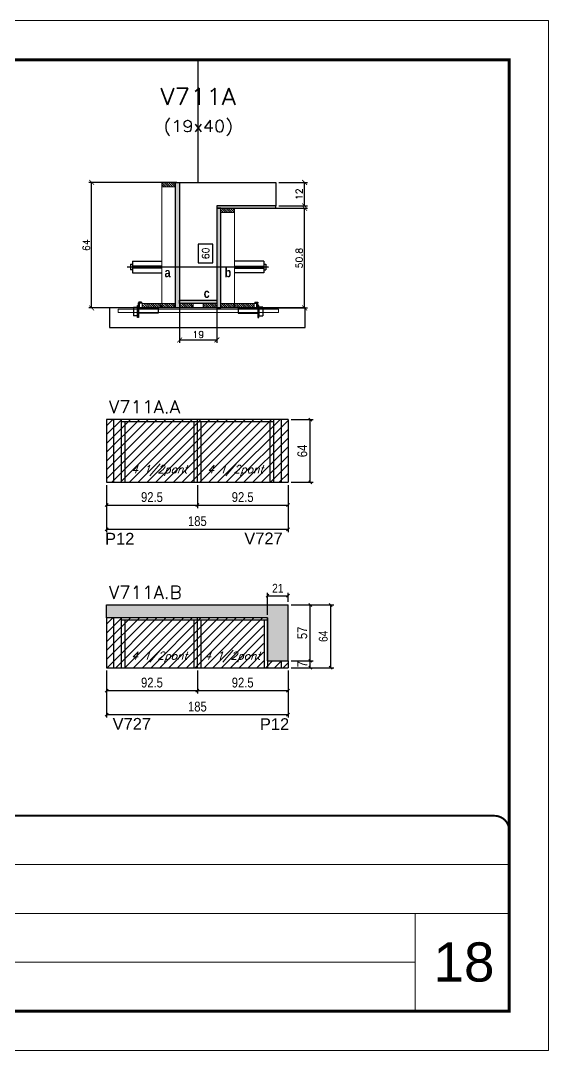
# Model space of a CAD drawing. Extents: x -20960 to -5926, y -2106 to 21915.
# Drawn here: x -9662 to -9123, y 16271 to 17321 of the extents above; entities that cross this region are included whole.
import ezdxf
from ezdxf.enums import TextEntityAlignment as Align

# ---------------------------------------------------------------- set-up
doc = ezdxf.new("R2010")
doc.units = 0
for name, pattern in [('CONTINUO', [0]), ('DASHED', [0.75, 0.5, -0.25]), ('HIDDEN', [0.375, 0.25, -0.125])]:
    doc.linetypes.add(name, pattern=pattern)
for name, color, linetype in [('5', 5, 'Continuous'), ('barrote', 251, 'Continuous'), ('COTA', 241, 'Continuous'), ('Cota Seção (2x)', 4, 'Continuous'), ('detalhes', 4, 'Continuous'), ('Painéis', 200, 'Continuous'), ('presilha', 1, 'Continuous'), ('Reaproveitamento', 251, 'Continuous'), ('SARR_2.2x7', 40, 'Continuous'), ('SARR_3.5x7', 81, 'Continuous'), ('TENSOR', 3, 'Continuous'), ('texto', 7, 'Continuous'), ('Texto de Titulo', 7, 'Continuous'), ('Texto Qtd Sarr', 242, 'Continuous')]:
    doc.layers.add(name, color=color, linetype=linetype)
for name, color, linetype, lineweight in [('CARIMBO', 255, 'Continuous', 9), ('CONCRETO', 251, 'Continuous', 25), ('Folhas', 255, 'Continuous', 9), ('Hachura', 251, 'Continuous', 9), ('Madeira', 126, 'Continuous', 18), ('SARRAFO DE PRESSAO', 251, 'DASHED', 9), ('SCO-___-LAJ', 2, 'Continuous', 0), ('Texto Seção', 7, 'Continuous', 15)]:
    doc.layers.add(name, color=color, linetype=linetype, lineweight=lineweight)
doc.styles.add('ARIAL', font='arial.ttf')
doc.styles.add('COTA TECNICA', font='techl___.ttf', dxfattribs={"height": 10})
doc.styles.add('COTA TECNICA-50', font='techl___.ttf', dxfattribs={"height": 9})
doc.styles.add('REGUA-120', font='ROMANS.shx', dxfattribs={"height": 15})
doc.styles.add('Romans', font='romans.shx')
doc.styles.get("Standard").update_dxf_attribs({"font": 'arial.ttf'})
doc.styles.add('TECNICA', font='techb___.ttf', dxfattribs={"height": 10})
doc.dimstyles.new('COTA PAINEL-50', dxfattribs={"dimtxt": 9, "dimasz": 3, "dimexe": 3, "dimexo": 3, "dimgap": 3, "dimtad": 1, "dimdec": 1, "dimzin": 12, "dimdsep": 46, "dimtxsty": 'COTA TECNICA-50', "dimblk1": 'OBLIQUE', "dimblk2": 'OBLIQUE', "dimsah": 1, "dimcen": 0.9, "dimclrd": 4, "dimclre": 4, "dimclrt": 240, "dimadec": 1, "dimazin": 3, "dimtfac": 1, "dimtdec": 1, "dimtmove": 0, "dimatfit": 3, "dimfxl": 1, "dimtolj": 1, "dimtzin": 12, "dimarcsym": 0})
doc.dimstyles.new('Cota Seção (2x)', dxfattribs={"dimtxt": 7, "dimasz": 5, "dimexe": 3, "dimexo": 3, "dimgap": 2, "dimtad": 3, "dimdec": 1, "dimlfac": 0.5, "dimzin": 12, "dimdsep": 46, "dimtxsty": 'Romans', "dimblk": 'ARCHTICK', "dimcen": 0, "dimclrd": 4, "dimclre": 4, "dimclrt": 1, "dimadec": 1, "dimazin": 3, "dimtfac": 1, "dimtdec": 1, "dimtmove": 0, "dimatfit": 3, "dimldrblk": 'OBLIQUE', "dimfxl": 1, "dimtolj": 1, "dimtzin": 12, "dimarcsym": 0})
doc.dimstyles.new('Cota Seção interna', dxfattribs={"dimtxt": 7, "dimasz": 6, "dimexe": 0.18, "dimexo": 2, "dimgap": -4, "dimtad": 3, "dimdec": 1, "dimlfac": 0.5, "dimzin": 12, "dimdsep": 46, "dimtxsty": 'Romans', "dimblk": 'ARCHTICK', "dimcen": 0.09, "dimse1": 1, "dimse2": 1, "dimsd1": 1, "dimsd2": 1, "dimclrd": 180, "dimclre": 5, "dimclrt": 1, "dimadec": 0, "dimazin": 3, "dimtfac": 1, "dimtdec": 1, "dimtofl": 0, "dimtmove": 0, "dimatfit": 3, "dimldrblk": 'ARCHTICK', "dimfxl": 1, "dimtolj": 1, "dimtzin": 0, "dimarcsym": 0})
doc.dimstyles.new('PAINEL', dxfattribs={"dimtxt": 10, "dimasz": 3, "dimexe": 3, "dimexo": 3, "dimgap": 3, "dimtad": 1, "dimdec": 1, "dimzin": 12, "dimdsep": 46, "dimtxsty": 'COTA TECNICA', "dimblk1": 'OBLIQUE', "dimblk2": 'OBLIQUE', "dimsah": 1, "dimcen": 0.9, "dimclrd": 4, "dimclre": 4, "dimclrt": 240, "dimadec": 1, "dimazin": 3, "dimtfac": 1, "dimtdec": 1, "dimtmove": 0, "dimatfit": 3, "dimfxl": 1, "dimtolj": 1, "dimtzin": 12, "dimarcsym": 0})
pattern_1 = [(315, (13457.0841, 8798.4468), (1.12253202, 1.12253202), [])]
pattern_2 = [(315, (13457.0841, 8724.8468), (1.12253202, 1.12253202), [])]

# ---------------------------------------------------------------- blocks, each defined once
blk = doc.blocks.new('9999999999')
at = {"color": 30, "linetype": 'CONTINUO'}
for p, q in [((98564.6, 34379.6), (99584, 34379.6)), ((98564.6, 34329.8), (99488, 34329.8)), ((99584, 34329.8), (99488, 34329.8)), ((99488, 34329.8), (99488, 34230.2)), ((98564.6, 34280), (99488, 34280))]:
    blk.add_line(p, q, dxfattribs=at)
at = {"color": 30, "linetype": 'CONTINUO', "const_width": 2}
blk.add_lwpolyline([(99584, 34230.2), (99584, 34414.4, 0.414214), (99569, 34429.4), (98229, 34429.4, 0.414214), (98214, 34414.4), (98214, 34245.2, 0.414214), (98229, 34230.2), (99584, 34230.2)], format="xyb", dxfattribs=at)
at = {"layer": 'Folhas'}
blk.add_lwpolyline([(98139, 34190.2), (99624, 34190.2), (99624, 35240.2), (98139, 35240.2)], close=True, dxfattribs=at)
at = {"layer": 'Folhas', "color": 30, "const_width": 3}
blk.add_lwpolyline([(98214, 34230.2), (99584, 34230.2), (99584, 35200.2), (98214, 35200.2)], close=True, dxfattribs=at)
blk = doc.blocks.new('titulo1')
at = {"layer": 'Defpoints', "color": 252, "linetype": 'HIDDEN', "ltscale": 2}
blk.add_line((0, 0), (0, 125), dxfattribs=at)
at = {"layer": 'Defpoints', "style": 'Romans', "oblique": 15}
blk.add_attdef('FOLHA', text='', height=10, dxfattribs=at).set_placement((0, 15.6), align=Align.MIDDLE_CENTER)
at = {"layer": 'Texto Qtd Sarr', "color": 3, "style": 'Romans', "oblique": 15}
for tag, height, p in [('TITULO', 17, (0, 71.4)), ('SEÇÃO', 12, (0, 41.5))]:
    blk.add_attdef(tag, text='', height=height, dxfattribs=at).set_placement(p, align=Align.MIDDLE_CENTER)
blk = doc.blocks.new('_ArchTick')
at = {"color": 0, "linetype": 'ByBlock', "const_width": 0.15}
blk.add_lwpolyline([(-0.5, -0.5), (0.5, 0.5)], dxfattribs=at)
blk = doc.blocks.new('*D472')
at = {"layer": 'COTA', "color": 4, "lineweight": -2, "transparency": 16777216}
for p, q in [((-9502.5, 17156.1), (-9592.2, 17156.1)), ((-9589.2, 17028.1), (-9589.2, 17156.1)), ((-9540.5, 17028.1), (-9592.2, 17028.1))]:
    blk.add_line(p, q, dxfattribs=at)
at = {"layer": 'Defpoints', "color": 0, "transparency": 16777216}
for p in [(-9589.2, 17156.1), (-9499.5, 17156.1), (-9537.5, 17028.1)]:
    blk.add_point(p, dxfattribs=at)
at = {"layer": 'COTA', "color": 4, "lineweight": -2, "transparency": 16777216, "xscale": 5, "yscale": 5, "zscale": 5}
for p, rotation in [((-9589.2, 17156.1), 90), ((-9589.2, 17028.1), 270)]:
    blk.add_blockref('_ArchTick', p, dxfattribs=dict(at, rotation=rotation))
at = {"layer": 'COTA', "color": 1, "transparency": 16777216, "insert": (-9594.7, 17092.1), "char_height": 7, "attachment_point": 5, "rotation": 90, "style": 'Romans'}
blk.add_mtext('\\A1;64', dxfattribs=at)
blk = doc.blocks.new('_Oblique')
at = {"color": 0, "linetype": 'ByBlock', "lineweight": -2}
blk.add_line((-0.5, -0.5), (0.5, 0.5), dxfattribs=at)
blk = doc.blocks.new('*D473')
at = {"layer": 'COTA', "color": 4, "lineweight": -2, "transparency": 16777216}
for p, q in [((-9440.5, 17129.7), (-9369.1, 17129.7)), ((-9372.1, 17028.1), (-9372.1, 17129.7)), ((-9420.5, 17028.1), (-9369.1, 17028.1))]:
    blk.add_line(p, q, dxfattribs=at)
at = {"layer": 'Defpoints', "color": 0, "transparency": 16777216}
for p in [(-9443.5, 17129.7), (-9372.1, 17129.7), (-9423.5, 17028.1)]:
    blk.add_point(p, dxfattribs=at)
at = {"layer": 'COTA', "color": 4, "lineweight": -2, "transparency": 16777216, "xscale": 5, "yscale": 5, "zscale": 5}
for p, rotation in [((-9372.1, 17129.7), 90), ((-9372.1, 17028.1), 270)]:
    blk.add_blockref('_ArchTick', p, dxfattribs=dict(at, rotation=rotation))
at = {"layer": 'COTA', "color": 1, "transparency": 16777216, "insert": (-9377.6, 17078.9), "char_height": 7, "attachment_point": 5, "rotation": 90, "style": 'Romans'}
blk.add_mtext('\\A1;50.8', dxfattribs=at)
blk = doc.blocks.new('*D474')
at = {"layer": 'Cota Seção (2x)', "color": 180, "lineweight": -2, "transparency": 16777216}
for p, q in [((-9465.5, 17093.2), (-9480.5, 17093.2)), ((-9480.5, 17093.2), (-9480.5, 17074.2)), ((-9465.5, 17074.2), (-9465.5, 17093.2)), ((-9480.5, 17074.2), (-9465.5, 17074.2))]:
    blk.add_line(p, q, dxfattribs=at)
at = {"layer": 'Defpoints', "color": 0, "transparency": 16777216}
for p in [(-9461.5, 17156.1), (-9461.5, 17156.1), (-9461.5, 17036.1)]:
    blk.add_point(p, dxfattribs=at)
at = {"layer": 'Cota Seção (2x)', "color": 1, "transparency": 16777216, "insert": (-9473, 17083.7), "char_height": 7, "attachment_point": 5, "rotation": 90, "style": 'Romans'}
blk.add_mtext('\\A1;60', dxfattribs=at)
blk = doc.blocks.new('PRESILHA METÁLICA 1')
at = {"layer": 'presilha'}
for p, q in [((7.5, 10.6), (7.5, 19.9)), ((12, 21), (8.6, 21)), ((9, 11.6), (9, 18.9)), ((12, 19.5), (9.6, 19.5)), ((12, 21), (12, 19.5)), ((0, 13), (6, 13)), ((0, 13), (0, 0)), ((6, 0), (0, 0)), ((6, 15.5), (7.5, 15.5)), ((6, -2.5), (6, 15.5)), ((6, 13), (6, 0)), ((7.5, 15.5), (7.5, -2.5)), ((37.5, 4.1), (7.5, 4.1)), ((37.5, 11), (9.6, 11)), ((37.5, 11), (37.5, 4.1)), ((7.5, -2.5), (6, -2.5))]:
    blk.add_line(p, q, dxfattribs=at)
for centre, radius, start, end in [((8.6, 19.9), 1.14, 90, 180), ((9.6, 18.9), 0.57, 90, 180), ((9.6, 11.6), 0.57, 180, 270)]:
    blk.add_arc(centre, radius, start, end, dxfattribs=at)
blk = doc.blocks.new('*D475')
at = {"layer": 'COTA', "color": 4, "lineweight": -2, "transparency": 16777216}
for p, q in [((-9499.5, 17029.5), (-9499.5, 16992.5)), ((-9461.5, 17029.5), (-9461.5, 16992.5)), ((-9499.5, 16995.5), (-9461.5, 16995.5))]:
    blk.add_line(p, q, dxfattribs=at)
at = {"layer": 'Defpoints', "color": 0, "transparency": 16777216}
for p in [(-9499.5, 17032.5), (-9461.5, 17032.5), (-9461.5, 16995.5)]:
    blk.add_point(p, dxfattribs=at)
at = {"layer": 'COTA', "color": 4, "lineweight": -2, "transparency": 16777216, "xscale": 5, "yscale": 5, "zscale": 5, "rotation": 180}
blk.add_blockref('_ArchTick', (-9499.5, 16995.5), dxfattribs=at)
at = {"layer": 'COTA', "color": 4, "lineweight": -2, "transparency": 16777216, "xscale": 5, "yscale": 5, "zscale": 5}
blk.add_blockref('_ArchTick', (-9461.5, 16995.5), dxfattribs=at)
at = {"layer": 'COTA', "color": 1, "transparency": 16777216, "insert": (-9480.5, 17001), "char_height": 7, "attachment_point": 5, "style": 'Romans'}
blk.add_mtext('\\A1;19', dxfattribs=at)
blk = doc.blocks.new('*D476')
at = {"layer": 'COTA', "color": 4, "linetype": 'ByBlock', "lineweight": -2, "transparency": 16777216}
for p, q in [((-9385.9, 16914.3), (-9363.3, 16914.3)), ((-9366.3, 16850.3), (-9366.3, 16914.3)), ((-9385.9, 16850.3), (-9363.3, 16850.3))]:
    blk.add_line(p, q, dxfattribs=at)
at = {"layer": 'Defpoints', "color": 0, "linetype": 'ByBlock', "transparency": 16777216}
for p in [(-9388.9, 16914.3), (-9366.3, 16914.3), (-9388.9, 16850.3)]:
    blk.add_point(p, dxfattribs=at)
at = {"layer": 'COTA', "color": 4, "linetype": 'ByBlock', "lineweight": -2, "transparency": 16777216, "xscale": 3, "yscale": 3, "zscale": 3}
for p, rotation in [((-9366.3, 16914.3), 90), ((-9366.3, 16850.3), 270)]:
    blk.add_blockref('_Oblique', p, dxfattribs=dict(at, rotation=rotation))
at = {"layer": 'COTA', "color": 240, "linetype": 'ByBlock', "transparency": 16777216, "insert": (-9374.4, 16882.3), "char_height": 10, "attachment_point": 5, "rotation": 90, "style": 'COTA TECNICA'}
blk.add_mtext('\\A1;64', dxfattribs=at)
blk = doc.blocks.new('*D541')
at = {"layer": 'COTA', "color": 4, "lineweight": -2, "transparency": 16777216}
for p, q in [((-9573.9, 16847.3), (-9573.9, 16824.1)), ((-9481.4, 16847.3), (-9481.4, 16824.1)), ((-9573.9, 16827.1), (-9481.4, 16827.1))]:
    blk.add_line(p, q, dxfattribs=at)
at = {"layer": 'Defpoints', "color": 0, "transparency": 16777216}
for p in [(-9573.9, 16850.3), (-9481.4, 16850.3), (-9481.4, 16827.1)]:
    blk.add_point(p, dxfattribs=at)
at = {"layer": 'COTA', "color": 4, "lineweight": -2, "transparency": 16777216, "xscale": 3, "yscale": 3, "zscale": 3, "rotation": 180}
blk.add_blockref('_Oblique', (-9573.9, 16827.1), dxfattribs=at)
at = {"layer": 'COTA', "color": 4, "lineweight": -2, "transparency": 16777216, "xscale": 3, "yscale": 3, "zscale": 3}
blk.add_blockref('_Oblique', (-9481.4, 16827.1), dxfattribs=at)
at = {"layer": 'COTA', "color": 240, "transparency": 16777216, "insert": (-9527.7, 16835.2), "char_height": 10, "attachment_point": 5, "style": 'COTA TECNICA'}
blk.add_mtext('\\A1;92.5', dxfattribs=at)
blk = doc.blocks.new('*D542')
at = {"layer": 'COTA', "color": 4, "lineweight": -2, "transparency": 16777216}
for p, q in [((-9481.4, 16847.3), (-9481.4, 16824.1)), ((-9388.9, 16847.3), (-9388.9, 16824.1)), ((-9481.4, 16827.1), (-9388.9, 16827.1))]:
    blk.add_line(p, q, dxfattribs=at)
at = {"layer": 'Defpoints', "color": 0, "transparency": 16777216}
for p in [(-9481.4, 16850.3), (-9388.9, 16850.3), (-9388.9, 16827.1)]:
    blk.add_point(p, dxfattribs=at)
at = {"layer": 'COTA', "color": 4, "lineweight": -2, "transparency": 16777216, "xscale": 3, "yscale": 3, "zscale": 3, "rotation": 180}
blk.add_blockref('_Oblique', (-9481.4, 16827.1), dxfattribs=at)
at = {"layer": 'COTA', "color": 4, "lineweight": -2, "transparency": 16777216, "xscale": 3, "yscale": 3, "zscale": 3}
blk.add_blockref('_Oblique', (-9388.9, 16827.1), dxfattribs=at)
at = {"layer": 'COTA', "color": 240, "transparency": 16777216, "insert": (-9435.2, 16835.2), "char_height": 10, "attachment_point": 5, "style": 'COTA TECNICA'}
blk.add_mtext('\\A1;92.5', dxfattribs=at)
blk = doc.blocks.new('*D543')
at = {"layer": 'COTA', "color": 4, "lineweight": -2, "ltscale": 25, "transparency": 16777216}
for p, q in [((-9573.9, 16847.3), (-9573.9, 16799.5)), ((-9388.9, 16847.3), (-9388.9, 16799.5)), ((-9573.9, 16802.5), (-9388.9, 16802.5))]:
    blk.add_line(p, q, dxfattribs=at)
at = {"layer": 'Defpoints', "color": 0, "ltscale": 25, "transparency": 16777216}
for p in [(-9573.9, 16850.3), (-9388.9, 16850.3), (-9388.9, 16802.5)]:
    blk.add_point(p, dxfattribs=at)
at = {"layer": 'COTA', "color": 4, "lineweight": -2, "ltscale": 25, "transparency": 16777216, "xscale": 3, "yscale": 3, "zscale": 3, "rotation": 180}
blk.add_blockref('_Oblique', (-9573.9, 16802.5), dxfattribs=at)
at = {"layer": 'COTA', "color": 4, "lineweight": -2, "ltscale": 25, "transparency": 16777216, "xscale": 3, "yscale": 3, "zscale": 3}
blk.add_blockref('_Oblique', (-9388.9, 16802.5), dxfattribs=at)
at = {"layer": 'COTA', "color": 240, "ltscale": 25, "transparency": 16777216, "insert": (-9481.4, 16810.7), "char_height": 10, "attachment_point": 5, "style": 'COTA TECNICA'}
blk.add_mtext('\\A1;185', dxfattribs=at)
blk = doc.blocks.new('*D477')
at = {"layer": 'COTA', "color": 4, "linetype": 'ByBlock', "lineweight": -2, "transparency": 16777216}
for p, q in [((-9385.9, 16668.3), (-9363.3, 16668.3)), ((-9366.3, 16661.3), (-9366.3, 16668.3)), ((-9385.9, 16661.3), (-9363.3, 16661.3))]:
    blk.add_line(p, q, dxfattribs=at)
at = {"layer": 'Defpoints', "color": 0, "linetype": 'ByBlock', "transparency": 16777216}
for p in [(-9388.9, 16668.3), (-9366.3, 16668.3), (-9388.9, 16661.3)]:
    blk.add_point(p, dxfattribs=at)
at = {"layer": 'COTA', "color": 4, "linetype": 'ByBlock', "lineweight": -2, "transparency": 16777216, "xscale": 3, "yscale": 3, "zscale": 3}
for p, rotation in [((-9366.3, 16668.3), 90), ((-9366.3, 16661.3), 270)]:
    blk.add_blockref('_Oblique', p, dxfattribs=dict(at, rotation=rotation))
at = {"layer": 'COTA', "color": 240, "linetype": 'ByBlock', "transparency": 16777216, "insert": (-9374.4, 16664.8), "char_height": 10, "attachment_point": 5, "rotation": 90, "style": 'COTA TECNICA'}
blk.add_mtext('\\A1;7', dxfattribs=at)
blk = doc.blocks.new('*D544')
at = {"layer": 'COTA', "color": 4, "lineweight": -2, "transparency": 16777216}
for p, q in [((-9573.9, 16658.3), (-9573.9, 16635)), ((-9481.4, 16658.3), (-9481.4, 16635)), ((-9573.9, 16638), (-9481.4, 16638))]:
    blk.add_line(p, q, dxfattribs=at)
at = {"layer": 'Defpoints', "color": 0, "transparency": 16777216}
for p in [(-9573.9, 16661.3), (-9481.4, 16661.3), (-9481.4, 16638)]:
    blk.add_point(p, dxfattribs=at)
at = {"layer": 'COTA', "color": 4, "lineweight": -2, "transparency": 16777216, "xscale": 3, "yscale": 3, "zscale": 3, "rotation": 180}
blk.add_blockref('_Oblique', (-9573.9, 16638), dxfattribs=at)
at = {"layer": 'COTA', "color": 4, "lineweight": -2, "transparency": 16777216, "xscale": 3, "yscale": 3, "zscale": 3}
blk.add_blockref('_Oblique', (-9481.4, 16638), dxfattribs=at)
at = {"layer": 'COTA', "color": 240, "transparency": 16777216, "insert": (-9527.7, 16646.1), "char_height": 10, "attachment_point": 5, "style": 'COTA TECNICA'}
blk.add_mtext('\\A1;92.5', dxfattribs=at)
blk = doc.blocks.new('*D545')
at = {"layer": 'COTA', "color": 4, "lineweight": -2, "transparency": 16777216}
for p, q in [((-9481.4, 16658.3), (-9481.4, 16635)), ((-9388.9, 16658.3), (-9388.9, 16635)), ((-9481.4, 16638), (-9388.9, 16638))]:
    blk.add_line(p, q, dxfattribs=at)
at = {"layer": 'Defpoints', "color": 0, "transparency": 16777216}
for p in [(-9481.4, 16661.3), (-9388.9, 16661.3), (-9388.9, 16638)]:
    blk.add_point(p, dxfattribs=at)
at = {"layer": 'COTA', "color": 4, "lineweight": -2, "transparency": 16777216, "xscale": 3, "yscale": 3, "zscale": 3, "rotation": 180}
blk.add_blockref('_Oblique', (-9481.4, 16638), dxfattribs=at)
at = {"layer": 'COTA', "color": 4, "lineweight": -2, "transparency": 16777216, "xscale": 3, "yscale": 3, "zscale": 3}
blk.add_blockref('_Oblique', (-9388.9, 16638), dxfattribs=at)
at = {"layer": 'COTA', "color": 240, "transparency": 16777216, "insert": (-9435.2, 16646.1), "char_height": 10, "attachment_point": 5, "style": 'COTA TECNICA'}
blk.add_mtext('\\A1;92.5', dxfattribs=at)
blk = doc.blocks.new('*D546')
at = {"layer": 'COTA', "color": 4, "lineweight": -2, "ltscale": 25, "transparency": 16777216}
for p, q in [((-9573.9, 16658.3), (-9573.9, 16610.5)), ((-9388.9, 16658.3), (-9388.9, 16610.5)), ((-9573.9, 16613.5), (-9388.9, 16613.5))]:
    blk.add_line(p, q, dxfattribs=at)
at = {"layer": 'Defpoints', "color": 0, "ltscale": 25, "transparency": 16777216}
for p in [(-9573.9, 16661.3), (-9388.9, 16661.3), (-9388.9, 16613.5)]:
    blk.add_point(p, dxfattribs=at)
at = {"layer": 'COTA', "color": 4, "lineweight": -2, "ltscale": 25, "transparency": 16777216, "xscale": 3, "yscale": 3, "zscale": 3, "rotation": 180}
blk.add_blockref('_Oblique', (-9573.9, 16613.5), dxfattribs=at)
at = {"layer": 'COTA', "color": 4, "lineweight": -2, "ltscale": 25, "transparency": 16777216, "xscale": 3, "yscale": 3, "zscale": 3}
blk.add_blockref('_Oblique', (-9388.9, 16613.5), dxfattribs=at)
at = {"layer": 'COTA', "color": 240, "ltscale": 25, "transparency": 16777216, "insert": (-9481.4, 16621.6), "char_height": 10, "attachment_point": 5, "style": 'COTA TECNICA'}
blk.add_mtext('\\A1;185', dxfattribs=at)
blk = doc.blocks.new('*D547')
at = {"layer": 'COTA', "color": 4, "lineweight": -2, "ltscale": 25, "transparency": 16777216}
for p, q in [((-9385.9, 16725.3), (-9363.3, 16725.3)), ((-9366.3, 16668.3), (-9366.3, 16725.3)), ((-9385.9, 16668.3), (-9363.3, 16668.3))]:
    blk.add_line(p, q, dxfattribs=at)
at = {"layer": 'Defpoints', "color": 0, "ltscale": 25, "transparency": 16777216}
for p in [(-9388.9, 16725.3), (-9366.3, 16725.3), (-9388.9, 16668.3)]:
    blk.add_point(p, dxfattribs=at)
at = {"layer": 'COTA', "color": 4, "lineweight": -2, "ltscale": 25, "transparency": 16777216, "xscale": 3, "yscale": 3, "zscale": 3}
for p, rotation in [((-9366.3, 16725.3), 90), ((-9366.3, 16668.3), 270)]:
    blk.add_blockref('_Oblique', p, dxfattribs=dict(at, rotation=rotation))
at = {"layer": 'COTA', "color": 240, "ltscale": 25, "transparency": 16777216, "insert": (-9374.4, 16696.8), "char_height": 10, "attachment_point": 5, "rotation": 90, "style": 'COTA TECNICA'}
blk.add_mtext('\\A1;57', dxfattribs=at)
blk = doc.blocks.new('*D548')
at = {"layer": 'COTA', "color": 4, "lineweight": -2, "transparency": 16777216}
for p, q in [((-9398.5, 17156.1), (-9369.1, 17156.1)), ((-9372.1, 17132.1), (-9372.1, 17156.1)), ((-9398.5, 17132.1), (-9369.1, 17132.1))]:
    blk.add_line(p, q, dxfattribs=at)
at = {"layer": 'Defpoints', "color": 0, "transparency": 16777216}
for p in [(-9401.5, 17156.1), (-9372.1, 17156.1), (-9401.5, 17132.1)]:
    blk.add_point(p, dxfattribs=at)
at = {"layer": 'COTA', "color": 4, "lineweight": -2, "transparency": 16777216, "xscale": 5, "yscale": 5, "zscale": 5}
for p, rotation in [((-9372.1, 17156.1), 90), ((-9372.1, 17132.1), 270)]:
    blk.add_blockref('_ArchTick', p, dxfattribs=dict(at, rotation=rotation))
at = {"layer": 'COTA', "color": 1, "transparency": 16777216, "insert": (-9377.6, 17144.1), "char_height": 7, "attachment_point": 5, "rotation": 90, "style": 'Romans'}
blk.add_mtext('\\A1;12', dxfattribs=at)
blk = doc.blocks.new('*D555')
at = {"layer": 'COTA', "color": 4, "lineweight": -2, "transparency": 16777216}
for p, q in [((-9385.9, 16725.3), (-9342.4, 16725.3)), ((-9345.4, 16661.3), (-9345.4, 16725.3)), ((-9385.9, 16661.3), (-9342.4, 16661.3))]:
    blk.add_line(p, q, dxfattribs=at)
at = {"layer": 'Defpoints', "color": 0, "transparency": 16777216}
for p in [(-9388.9, 16725.3), (-9345.4, 16725.3), (-9388.9, 16661.3)]:
    blk.add_point(p, dxfattribs=at)
at = {"layer": 'COTA', "color": 4, "lineweight": -2, "transparency": 16777216, "xscale": 3, "yscale": 3, "zscale": 3}
for p, rotation in [((-9345.4, 16725.3), 90), ((-9345.4, 16661.3), 270)]:
    blk.add_blockref('_Oblique', p, dxfattribs=dict(at, rotation=rotation))
at = {"layer": 'COTA', "color": 240, "transparency": 16777216, "insert": (-9353, 16693.3), "char_height": 9, "attachment_point": 5, "rotation": 90, "style": 'COTA TECNICA-50'}
blk.add_mtext('\\A1;64', dxfattribs=at)
blk = doc.blocks.new('*D556')
at = {"layer": 'COTA', "color": 4, "lineweight": -2, "transparency": 16777216}
for p, q in [((-9409.9, 16715.1), (-9409.9, 16737.7)), ((-9388.9, 16728.3), (-9388.9, 16737.7)), ((-9409.9, 16734.7), (-9388.9, 16734.7))]:
    blk.add_line(p, q, dxfattribs=at)
at = {"layer": 'Defpoints', "color": 0, "transparency": 16777216}
for p in [(-9388.9, 16734.7), (-9388.9, 16725.3), (-9409.9, 16712.1)]:
    blk.add_point(p, dxfattribs=at)
at = {"layer": 'COTA', "color": 4, "lineweight": -2, "transparency": 16777216, "xscale": 3, "yscale": 3, "zscale": 3, "rotation": 180}
blk.add_blockref('_Oblique', (-9409.9, 16734.7), dxfattribs=at)
at = {"layer": 'COTA', "color": 4, "lineweight": -2, "transparency": 16777216, "xscale": 3, "yscale": 3, "zscale": 3}
blk.add_blockref('_Oblique', (-9388.9, 16734.7), dxfattribs=at)
at = {"layer": 'COTA', "color": 240, "transparency": 16777216, "insert": (-9399.4, 16742.3), "char_height": 9, "attachment_point": 5, "style": 'COTA TECNICA-50'}
blk.add_mtext('\\A1;21', dxfattribs=at)

msp = doc.modelspace()

# ---------------------------------------------------------------- hatches: boundary and pattern name
at = {"layer": 'COTA', "linetype": 'ByBlock'}
h = msp.add_hatch(dxfattribs=at)
h.set_pattern_fill('AR-CONC', color=256, scale=0.03)
h.set_pattern_definition([(50, (-152667.396, -7972.0847), (5.46554007, -0.47817257), [0.5715, -6.2865]), (355, (-152667.396, -7972.085), (-1.05730264, 5.73170536), [0.4572, -5.02921753]), (100.4514447, (-152666.9405, -7972.1246), (4.40823741, 5.25353256), [0.48570026, -5.34270734]), (46.1842, (-152667.396, -7970.561), (8.13237123, -1.26126984), [0.85725, -9.42975]), (96.6355576, (-152666.718, -7970.666), (7.122124, 7.42278374), [0.7285507, -8.01406824]), (351.184151, (-152667.396, -7970.561), (7.122124, 7.42278374), [0.685799, -7.54379196]), (21, (-152666.634, -7970.9417), (4.54843174, -3.06795595), [0.5715, -6.2865]), (326, (-152666.634, -7970.942), (1.85406085, 5.52563898), [0.4572, -5.0292]), (71.451445, (-152666.255, -7971.1974), (6.40249258, 2.45768307), [0.48570026, -5.34269813]), (37.5, (-152667.396, -7972.0847), (0.092658098, 2.536651166), [0, -4.96824, 0, -5.1054, 0, -5.04825]), (7.5, (-152667.396, -7972.0847), (2.004589875, 3.005417245), [0, -2.91084, 0, -4.85394, 0, -1.92405]), (327.5, (-152669.0952, -7972.0847), (4.067717855, -0.17186232), [0, -1.905, 0, -5.9436, 0, -7.8867]), (317.5, (-152669.857, -7972.0847), (4.44387544, 0.76279473), [0, -2.4765, 0, -3.94716, 0, -5.6007])])
h.paths.add_polyline_path([(-9573.94, 16712.08), (-9409.94, 16712.08), (-9409.94, 16668.28), (-9388.94, 16668.28), (-9388.94, 16725.28), (-9573.94, 16725.28)])
at = {"layer": 'Hachura'}
h = msp.add_hatch(dxfattribs=at)
h.set_pattern_fill('ANSI31', color=256, scale=0.5, angle=270, style=0)
h.set_pattern_definition([(315, (13457.0841, 8848.4468), (1.12253202, 1.12253202), [])])
h.paths.add_polyline_path([(-9503.54, 17151.69), (-9503.54, 17156.09), (-9517.54, 17156.09), (-9517.54, 17151.69)])
h = msp.add_hatch(color=256, dxfattribs=at)
h.dxf.hatch_style = 1
h.paths.add_polyline_path([(-9503.54, 17156.09), (-9499.54, 17156.09), (-9499.54, 17028.09), (-9503.54, 17028.09)])
h = msp.add_hatch(color=256, dxfattribs=at)
h.dxf.hatch_style = 1
h.paths.add_polyline_path([(-9457.55, 17129.69), (-9461.55, 17129.69), (-9461.54, 17028.09), (-9457.54, 17028.09)])
h = msp.add_hatch(color=256, dxfattribs=at)
h.dxf.hatch_style = 1
h.paths.add_polyline_path([(-9401.54, 17129.69), (-9401.54, 17132.09), (-9461.54, 17132.09), (-9461.54, 17129.69)])
h = msp.add_hatch(dxfattribs=at)
h.set_pattern_fill('ANSI31', color=256, scale=0.5, angle=270, style=0)
h.set_pattern_definition([(315, (13457.0938, 8822.0468), (1.12253202, 1.12253202), [])])
h.paths.add_polyline_path([(-9457.55, 17125.29), (-9457.55, 17129.69), (-9443.55, 17129.69), (-9443.55, 17125.29)])
h = msp.add_hatch(dxfattribs=at)
h.set_pattern_fill('ANSI31', color=256, scale=0.5, angle=270, style=0)
h.set_pattern_definition(pattern_1)
h.paths.add_polyline_path([(-9537.54, 17028.09), (-9537.54, 17032.49), (-9517.54, 17032.49), (-9517.54, 17028.09)])
h = msp.add_hatch(dxfattribs=at)
h.set_pattern_fill('ANSI31', color=256, scale=0.5, angle=270, style=0)
h.set_pattern_definition(pattern_2)
h.paths.add_polyline_path([(-9503.54, 17028.09), (-9503.54, 17032.49), (-9517.54, 17032.49), (-9517.54, 17028.09)])
h = msp.add_hatch(color=256, dxfattribs=at)
h.dxf.hatch_style = 1
h.paths.add_polyline_path([(-9499.54, 17032.49), (-9499.54, 17036.09), (-9461.54, 17036.09), (-9461.54, 17032.49)])
h = msp.add_hatch(dxfattribs=at)
h.set_pattern_fill('ANSI31', color=256, scale=0.5, angle=270, style=0)
h.set_pattern_definition([(315, (13475.0841, 8724.8468), (1.12253202, 1.12253202), [])])
h.paths.add_polyline_path([(-9485.54, 17028.09), (-9485.54, 17032.49), (-9499.54, 17032.49), (-9499.54, 17028.09)])
h = msp.add_hatch(dxfattribs=at)
h.set_pattern_fill('ANSI31', color=256, scale=0.5, angle=270, style=0)
h.set_pattern_definition([(315, (13499.0838, 8724.8468), (1.12253202, 1.12253202), [])])
h.paths.add_polyline_path([(-9461.54, 17028.09), (-9461.54, 17032.49), (-9475.54, 17032.49), (-9475.54, 17028.09)])
h = msp.add_hatch(dxfattribs=at)
h.set_pattern_fill('ANSI31', color=256, scale=0.5, angle=270, style=0)
h.set_pattern_definition(pattern_2)
h.paths.add_polyline_path([(-9457.54, 17028.09), (-9457.54, 17032.49), (-9443.54, 17032.49), (-9443.54, 17028.09)])
h = msp.add_hatch(dxfattribs=at)
h.set_pattern_fill('ANSI31', color=256, scale=0.5, angle=270, style=0)
h.set_pattern_definition(pattern_1)
h.paths.add_polyline_path([(-9423.54, 17028.09), (-9423.54, 17032.49), (-9443.54, 17032.49), (-9443.54, 17028.09)])
at = {"layer": 'Reaproveitamento', "linetype": 'ByBlock'}
h = msp.add_hatch(dxfattribs=at)
h.set_pattern_fill('ANSI31', color=256, scale=2)
h.set_pattern_definition([(45, (-152541.984, -16007.0914), (-4.49012806, 4.49012806), [])])
h.paths.add_polyline_path([(-9388.94, 16850.34), (-9388.94, 16914.34), (-9573.94, 16914.34), (-9573.94, 16850.34)])
h = msp.add_hatch(dxfattribs=at)
h.set_pattern_fill('ANSI31', color=256, scale=2)
h.set_pattern_definition([(45, (-152541.984, -16209.3533), (-4.49012806, 4.49012806), [])])
h.paths.add_polyline_path([(-9413.94, 16668.28), (-9413.94, 16712.08), (-9573.94, 16712.08), (-9573.94, 16661.28), (-9388.94, 16661.28), (-9388.94, 16668.28)])

# ---------------------------------------------------------------- linework, layer by layer
at = {"ltscale": 3}
for p, q in [((-9547.54, 17075.81), (-9547.54, 17063.81)), ((-9547.54, 17075.81), (-9517.54, 17075.81)), ((-9413.54, 17075.81), (-9443.54, 17075.81)), ((-9413.54, 17075.81), (-9413.54, 17063.81)), ((-9549.54, 17072.81), (-9549.54, 17066.81)), ((-9549.54, 17072.81), (-9547.54, 17072.81)), ((-9547.54, 17066.81), (-9549.54, 17066.81)), ((-9517.54, 17070.81), (-9547.54, 17070.81)), ((-9517.54, 17068.81), (-9547.54, 17068.81)), ((-9547.54, 17063.81), (-9517.54, 17063.81)), ((-9443.54, 17070.81), (-9413.54, 17070.81)), ((-9443.54, 17068.81), (-9413.54, 17068.81)), ((-9413.54, 17063.81), (-9443.54, 17063.81)), ((-9413.54, 17072.81), (-9411.54, 17072.81)), ((-9413.54, 17066.81), (-9411.54, 17066.81)), ((-9411.54, 17072.81), (-9411.54, 17066.81))]:
    msp.add_line(p, q, dxfattribs=at)
at = {"layer": 'barrote'}
msp.add_lwpolyline([(-9570.99, 17008.09), (-9371.41, 17008.09), (-9371.41, 17028.09), (-9570.99, 17028.09)], close=True, dxfattribs=at)
at = {"layer": 'CONCRETO'}
msp.add_lwpolyline([(-9499.54, 17156.09), (-9499.54, 17156.09), (-9499.54, 17156.09), (-9499.54, 17156.09), (-9401.54, 17156.09), (-9401.54, 17132.09)], dxfattribs=at)
at = {"layer": 'COTA', "linetype": 'ByBlock'}
for p, q in [((-9573.94, 16712.08), (-9573.94, 16725.28)), ((-9573.94, 16725.28), (-9388.94, 16725.28)), ((-9388.94, 16668.28), (-9388.94, 16725.28))]:
    msp.add_line(p, q, dxfattribs=at)
at = {"layer": 'Madeira'}
for points in [[(-9503.54, 17151.69), (-9503.54, 17156.09), (-9517.54, 17156.09), (-9517.54, 17151.69)], [(-9503.54, 17156.09), (-9517.54, 17156.09), (-9517.54, 17028.09), (-9503.54, 17028.09)], [(-9457.55, 17125.29), (-9457.55, 17129.69), (-9443.55, 17129.69), (-9443.55, 17125.29)], [(-9457.55, 17129.69), (-9443.55, 17129.69), (-9443.54, 17028.09), (-9457.54, 17028.09)], [(-9537.54, 17028.09), (-9537.54, 17032.49), (-9517.54, 17032.49), (-9517.54, 17028.09)], [(-9503.54, 17028.09), (-9503.54, 17032.49), (-9517.54, 17032.49), (-9517.54, 17028.09)], [(-9485.54, 17028.09), (-9485.54, 17032.49), (-9499.54, 17032.49), (-9499.54, 17028.09)], [(-9461.54, 17028.09), (-9461.54, 17032.49), (-9475.54, 17032.49), (-9475.54, 17028.09)], [(-9457.54, 17028.09), (-9457.54, 17032.49), (-9443.54, 17032.49), (-9443.54, 17028.09)], [(-9423.54, 17028.09), (-9423.54, 17032.49), (-9443.54, 17032.49), (-9443.54, 17028.09)]]:
    msp.add_lwpolyline(points, close=True, dxfattribs=at)
at = {"layer": 'Painéis', "linetype": 'ByBlock'}
for p, q in [((-9573.94, 16914.34), (-9573.94, 16850.34)), ((-9388.94, 16914.34), (-9573.94, 16914.34)), ((-9481.44, 16914.34), (-9481.44, 16850.34)), ((-9388.94, 16914.34), (-9388.94, 16850.34)), ((-9573.94, 16850.34), (-9388.94, 16850.34)), ((-9573.94, 16712.08), (-9573.94, 16661.28)), ((-9409.94, 16712.08), (-9573.94, 16712.08)), ((-9481.44, 16712.08), (-9481.44, 16661.28)), ((-9409.94, 16668.28), (-9409.94, 16712.08)), ((-9409.94, 16668.28), (-9388.94, 16668.28)), ((-9388.94, 16668.28), (-9388.94, 16661.28)), ((-9573.94, 16661.28), (-9388.94, 16661.28))]:
    msp.add_line(p, q, dxfattribs=at)
at = {"layer": 'Painéis'}
for points in [[(-9503.54, 17156.09), (-9499.54, 17156.09), (-9499.54, 17028.09), (-9503.54, 17028.09)], [(-9457.55, 17129.69), (-9461.55, 17129.69), (-9461.54, 17028.09), (-9457.54, 17028.09)], [(-9401.54, 17129.69), (-9401.54, 17132.09), (-9461.54, 17132.09), (-9461.54, 17129.69)], [(-9499.54, 17032.49), (-9499.54, 17036.09), (-9461.54, 17036.09), (-9461.54, 17032.49)]]:
    msp.add_lwpolyline(points, close=True, dxfattribs=at)
at = {"layer": 'SARR_2.2x7', "linetype": 'Continuous'}
for p, q in [((-9566.94, 16914.34), (-9566.94, 16850.34)), ((-9403.94, 16912.14), (-9558.94, 16912.14)), ((-9395.94, 16914.34), (-9395.94, 16850.34)), ((-9566.94, 16712.08), (-9566.94, 16661.28)), ((-9409.94, 16709.88), (-9558.94, 16709.88)), ((-9395.94, 16668.28), (-9395.94, 16661.28))]:
    msp.add_line(p, q, dxfattribs=at)
at = {"layer": 'SARR_3.5x7'}
for p, q in [((-9558.94, 16914.34), (-9558.94, 16850.34)), ((-9555.44, 16912.14), (-9555.44, 16850.34)), ((-9484.94, 16912.14), (-9484.94, 16850.34)), ((-9477.94, 16912.14), (-9477.94, 16850.34)), ((-9407.44, 16912.15), (-9407.44, 16850.34)), ((-9403.94, 16914.34), (-9403.94, 16850.34)), ((-9558.94, 16712.08), (-9558.94, 16661.28)), ((-9555.44, 16709.88), (-9555.44, 16661.28)), ((-9484.94, 16709.88), (-9484.94, 16661.28)), ((-9477.94, 16709.88), (-9477.94, 16661.28)), ((-9413.44, 16709.88), (-9413.44, 16661.28)), ((-9409.94, 16712.08), (-9409.94, 16661.28))]:
    msp.add_line(p, q, dxfattribs=at)
at = {"layer": 'SCO-___-LAJ', "color": 1}
msp.add_lwpolyline([(-9561.99, 17026.76), (-9398.72, 17026.76), (-9398.72, 17023.56), (-9561.99, 17023.56)], close=True, dxfattribs=at)
at = {"layer": 'TENSOR', "linetype": 'HIDDEN', "ltscale": 0.5}
msp.add_line((-9408.54, 17069.81), (-9552.84, 17069.81), dxfattribs=at)

# ---------------------------------------------------------------- block references
at = {"layer": 'presilha', "yscale": 0.6666666666666666, "zscale": 0.6666666666666666}
for p, xscale in [((-9546.4, 17020.12), 0.6666666666666666), ((-9414.67, 17020.12), -0.6666666666666666)]:
    msp.add_blockref('PRESILHA METÁLICA 1', p, dxfattribs=dict(at, xscale=xscale))
at = {"layer": 'SARRAFO DE PRESSAO', "color": 6, "linetype": 'ByBlock'}
msp.add_blockref('9999999999', (-108747.48, -17919.11), dxfattribs=at)
at = {"layer": 'Texto Seção'}
ref = msp.add_blockref('titulo1', (-9480.54, 17156.09), dxfattribs=at)
ref.add_attrib('TITULO', 'V711A', dxfattribs={"layer": 'Texto de Titulo', "color": 7, "height": 17, "style": 'Romans', "width": 1.1}).set_placement((-9480.54, 17243.59), align=Align.MIDDLE_CENTER)
ref.add_attrib('SEÇÃO', '(19x40)', dxfattribs={"layer": 'Texto de Titulo', "color": 7, "height": 12, "style": 'Romans', "width": 1.1}).set_placement((-9480.54, 17213.59), align=Align.MIDDLE_CENTER)

# ---------------------------------------------------------------- texts
at = {"layer": '5', "linetype": 'Continuous'}
for s, rotation, p in [('P12', 0.00004, (-9575.49, 16786.82)), ('V727', 0.00004, (-9433.56, 16787.12)), ('V727', 359.99996, (-9567.8, 16598.05)), ('P12', 359.99996, (-9417.62, 16597.76))]:
    msp.add_text(s, height=12, rotation=rotation, dxfattribs=at).set_placement(p)
at = {"layer": 'CARIMBO', "style": 'ARIAL'}
msp.add_text('18', height=40, dxfattribs=at).set_placement((-9240.64, 16341.23))
at = {"layer": 'detalhes', "style": 'TECNICA'}
for s, p in [('a', (-9514.84, 17059.43)), ('b', (-9453.6, 17059.42)), ('c', (-9474.94, 17038.33))]:
    msp.add_text(s, height=9.6, dxfattribs=at).set_placement(p)
at = {"layer": 'texto', "color": 2, "char_height": 8, "attachment_point": 5, "style": 'Romans'}
for insert in [(-9520.19, 16862.34), (-9442.69, 16862.34), (-9520.19, 16672.24), (-9445.74, 16672.24)]:
    msp.add_mtext('{\\Q19;\\C256;4 1/2pont}', dxfattribs=dict(at, insert=insert))
at = {"layer": 'Texto Seção', "style": 'REGUA-120', "width": 1.05}
for s, p in [('V711A.A', (-9571.72, 16920.71)), ('V711A.B', (-9571.72, 16731.65))]:
    msp.add_text(s, height=13, dxfattribs=at).set_placement(p)

# ---------------------------------------------------------------- dimensions: what is measured, and where the dimension line sits
at = {"layer": 'COTA'}
for base, p1, p2, picture, middle in [((-9589.19, 17156.09), (-9537.54, 17028.09), (-9499.54, 17156.09), '*D472', (-9594.69, 17092.09)), ((-9372.06, 17156.09), (-9401.54, 17132.09), (-9401.54, 17156.09), '*D548', (-9377.56, 17144.09)), ((-9372.06, 17129.69), (-9423.54, 17028.09), (-9443.55, 17129.69), '*D473', (-9377.56, 17078.89))]:
    dim = msp.add_linear_dim(base=base, p1=p1, p2=p2, angle=90, dimstyle='Cota Seção (2x)', dxfattribs=at)
    dim.commit()
    dim.dimension.update_dxf_attribs({"geometry": picture, "text_midpoint": middle})
for base, p1, p2, dimstyle, picture, middle in [((-9461.54, 16995.46), (-9499.54, 17032.49), (-9461.54, 17032.49), 'Cota Seção (2x)', '*D475', (-9480.54, 17000.96)), ((-9481.44, 16827.07), (-9573.94, 16850.34), (-9481.44, 16850.34), 'PAINEL', '*D541', (-9527.69, 16835.2)), ((-9388.94, 16827.07), (-9481.44, 16850.34), (-9388.94, 16850.34), 'PAINEL', '*D542', (-9435.19, 16835.2)), ((-9481.44, 16638), (-9573.94, 16661.28), (-9481.44, 16661.28), 'PAINEL', '*D544', (-9527.69, 16646.14)), ((-9388.94, 16638), (-9481.44, 16661.28), (-9388.94, 16661.28), 'PAINEL', '*D545', (-9435.19, 16646.14))]:
    dim = msp.add_linear_dim(base=base, p1=p1, p2=p2, dimstyle=dimstyle, dxfattribs=at)
    dim.commit()
    dim.dimension.update_dxf_attribs({"geometry": picture, "text_midpoint": middle})
at = {"layer": 'COTA', "linetype": 'ByBlock'}
dim = msp.add_linear_dim(base=(-9366.31, 16914.34), p1=(-9388.94, 16850.34), p2=(-9388.94, 16914.34), angle=90, dimstyle='PAINEL', dxfattribs=at)
dim.commit()
dim.dimension.update_dxf_attribs({"geometry": '*D476', "text_midpoint": (-9374.41, 16882.34)})
at = {"layer": 'COTA', "ltscale": 25}
for base, p1, p2, picture, middle in [((-9388.94, 16802.54), (-9573.94, 16850.34), (-9388.94, 16850.34), '*D543', (-9481.44, 16810.67)), ((-9388.94, 16613.47), (-9573.94, 16661.28), (-9388.94, 16661.28), '*D546', (-9481.44, 16621.61))]:
    dim = msp.add_linear_dim(base=base, p1=p1, p2=p2, dimstyle='PAINEL', dxfattribs=at)
    dim.commit()
    dim.dimension.update_dxf_attribs({"geometry": picture, "text_midpoint": middle})
at = {"layer": 'COTA', "color": 1}
dim = msp.add_linear_dim(base=(-9388.94, 16734.7), p1=(-9409.94, 16712.08), p2=(-9388.94, 16725.28), dimstyle='COTA PAINEL-50', dxfattribs=at)
dim.commit()
dim.dimension.update_dxf_attribs({"geometry": '*D556', "text_midpoint": (-9399.44, 16742.26)})
at = {"layer": 'COTA', "ltscale": 25}
dim = msp.add_linear_dim(base=(-9366.31, 16725.28), p1=(-9388.94, 16668.28), p2=(-9388.94, 16725.28), angle=90, dimstyle='PAINEL', dxfattribs=at)
dim.commit()
dim.dimension.update_dxf_attribs({"geometry": '*D547', "text_midpoint": (-9374.42, 16696.78)})
at = {"layer": 'COTA', "color": 1}
dim = msp.add_linear_dim(base=(-9345.41, 16725.28), p1=(-9388.94, 16661.28), p2=(-9388.94, 16725.28), angle=90, dimstyle='COTA PAINEL-50', dxfattribs=at)
dim.commit()
dim.dimension.update_dxf_attribs({"geometry": '*D555', "text_midpoint": (-9353, 16693.28)})
at = {"layer": 'COTA', "linetype": 'ByBlock'}
dim = msp.add_linear_dim(base=(-9366.31, 16668.28), p1=(-9388.94, 16661.28), p2=(-9388.94, 16668.28), angle=90, dimstyle='PAINEL', dxfattribs=at)
dim.commit()
dim.dimension.update_dxf_attribs({"geometry": '*D477', "text_midpoint": (-9366.31, 16664.78), "dimtype": 160})
at = {"layer": 'Cota Seção (2x)'}
dim = msp.add_linear_dim(base=(-9461.54, 17156.09), p1=(-9461.54, 17036.09), p2=(-9461.54, 17156.09), angle=90, dimstyle='Cota Seção interna', dxfattribs=at)
dim.commit()
dim.dimension.update_dxf_attribs({"geometry": '*D474', "text_midpoint": (-9461.54, 17083.68), "dimtype": 160})

doc.saveas('drawing.dxf')
